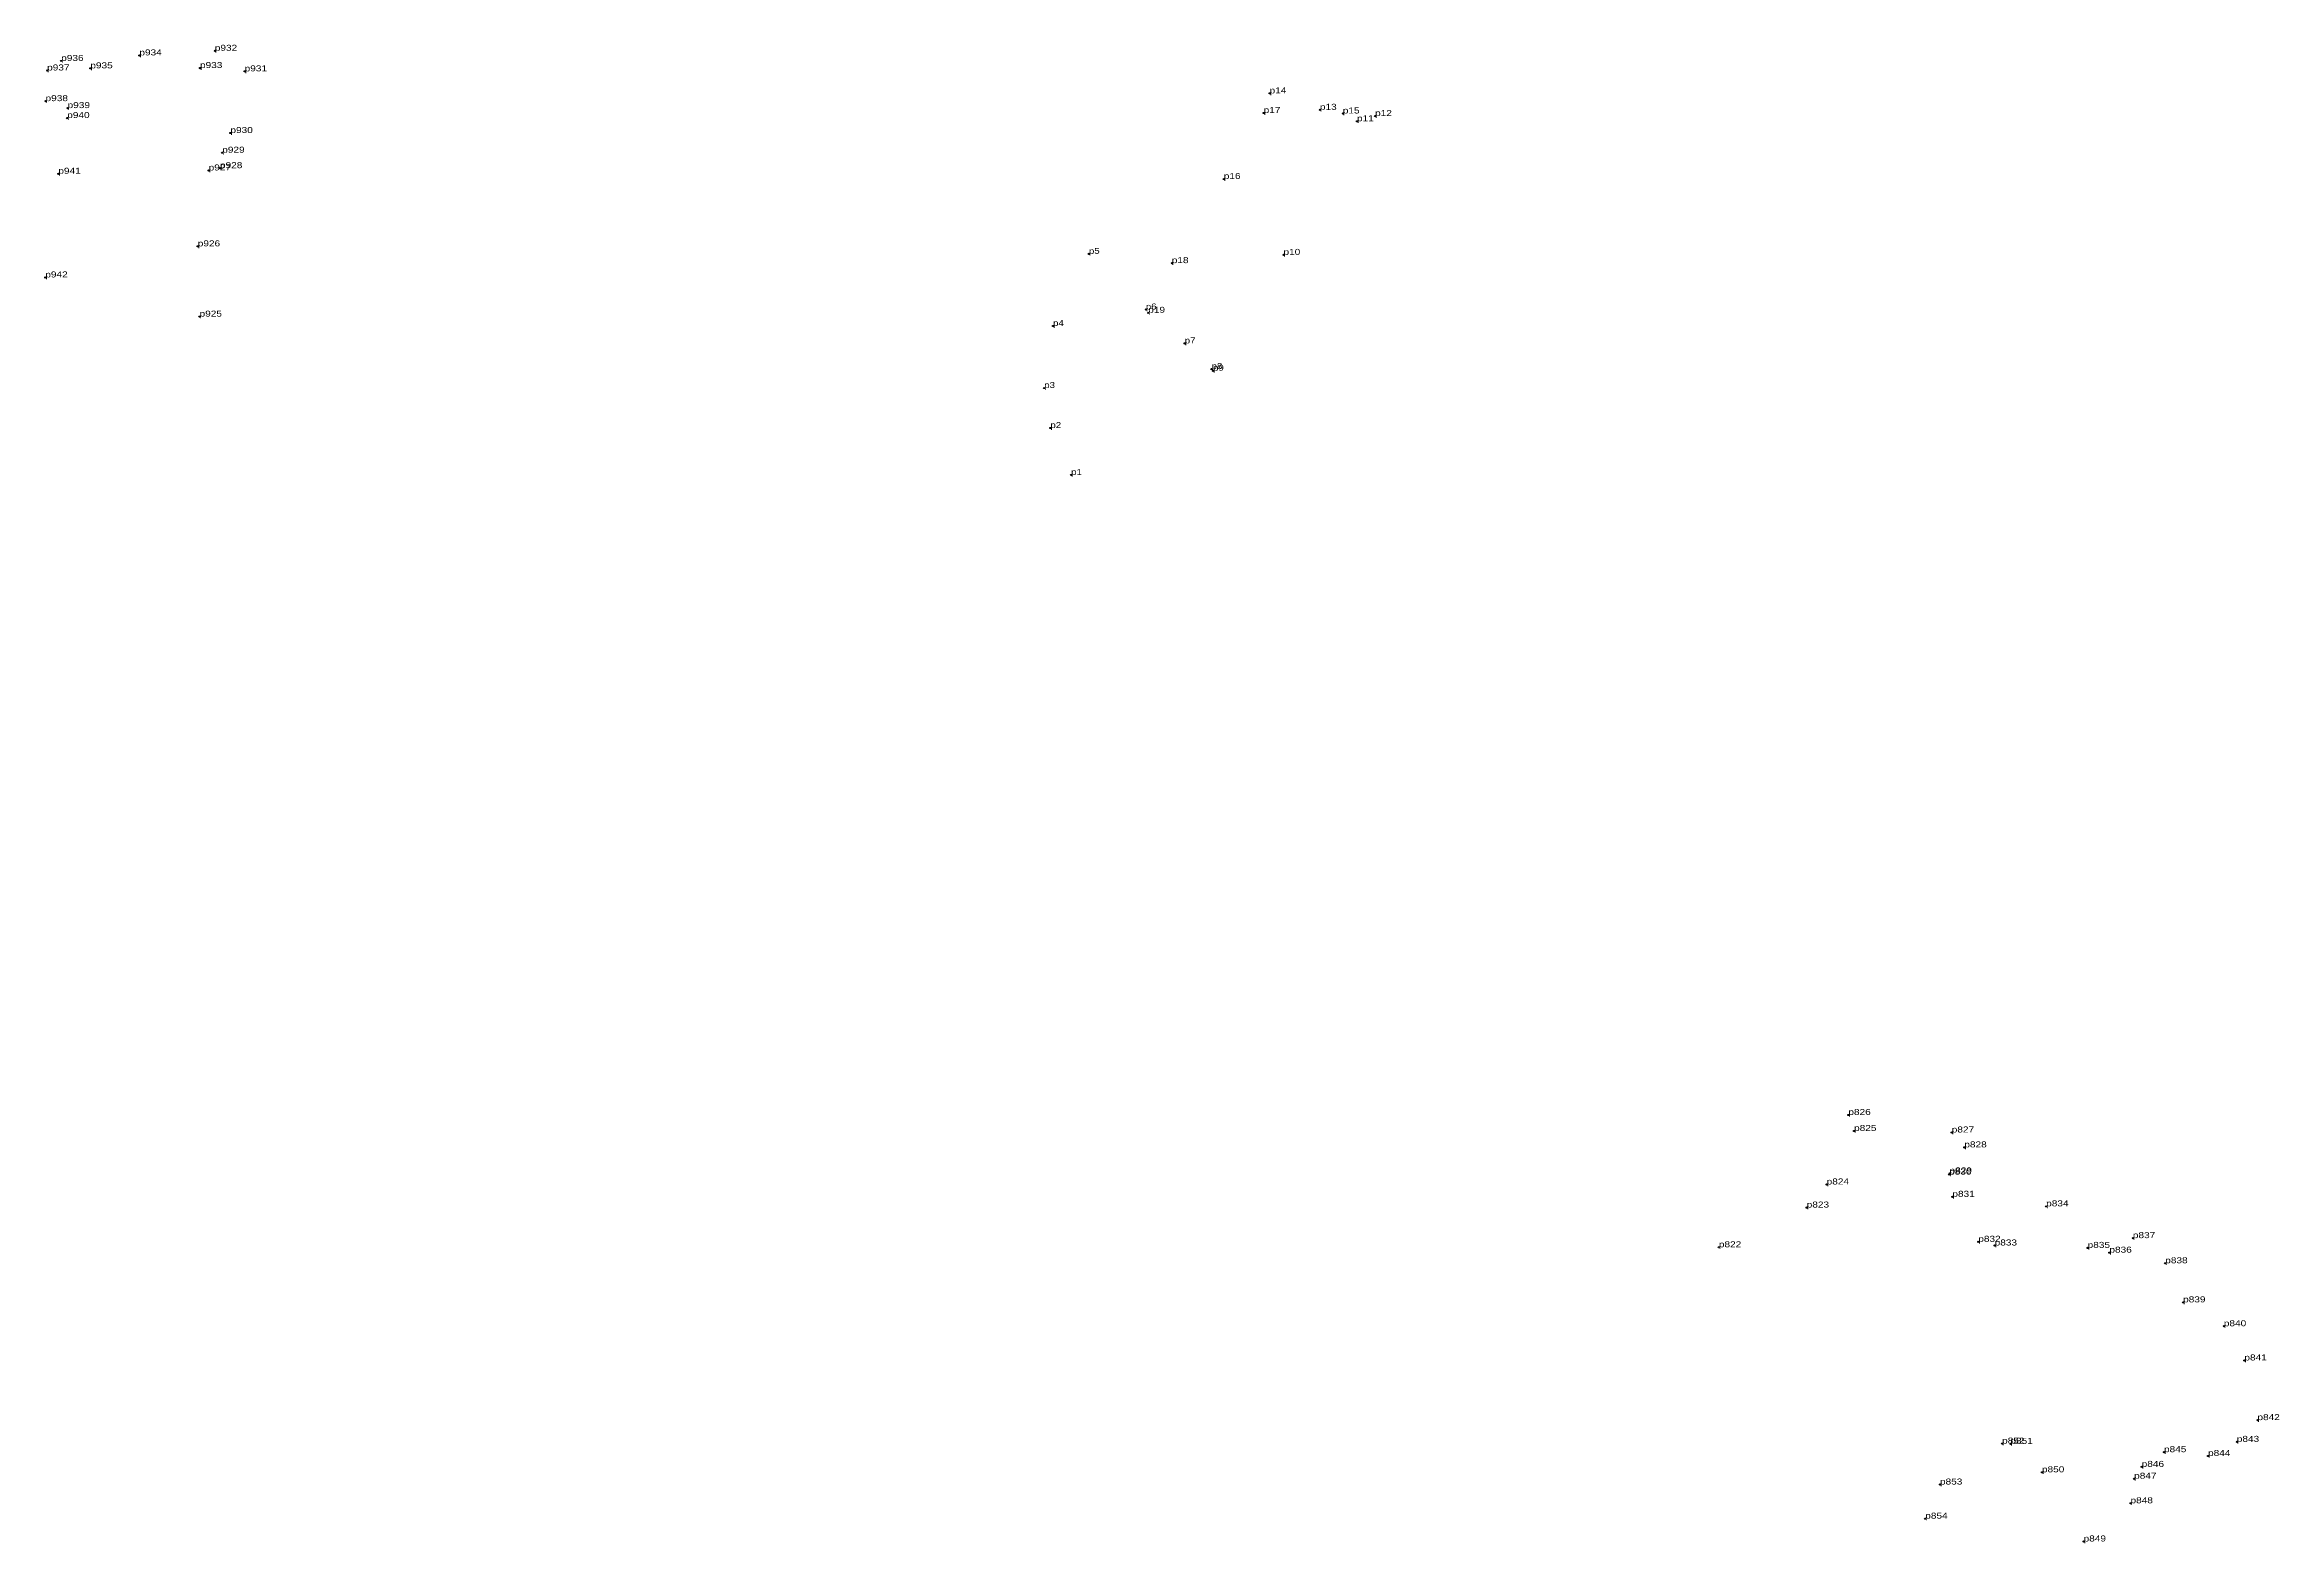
# Model space of a CAD drawing. Header units: metres. Extents: x 543607 to 546308, y 1834524 to 1839461.
# Drawn here: x 545070 to 545738, y 1835735 to 1836183 of the extents above; entities that cross this region are included whole.
import ezdxf

# ---------------------------------------------------------------- set-up
doc = ezdxf.new("R2010")
doc.units = ezdxf.units.M
doc.header["$LTSCALE"] = 0.72
doc.header["$PDMODE"] = 32
doc.header["$PDSIZE"] = 0.36
doc.layers.add('12', color=7, linetype='Continuous')
doc.layers.add('7', color=7, linetype='Continuous')

msp = doc.modelspace()

# ---------------------------------------------------------------- linework, layer by layer
at = {"layer": '7'}
for p in [(545074.84, 1836178.41), (545098.22, 1836180.06), (545120.78, 1836181.44), (545070.63, 1836175.56), (545083.55, 1836176.19), (545116.35, 1836176.28), (545129.7, 1836175.29), (545070.16, 1836166.39), (545076.75, 1836164.31), (545436.26, 1836168.71), (545451.3, 1836163.79), (545076.65, 1836161.33), (545125.45, 1836156.85), (545434.48, 1836162.83), (545434.49, 1836162.83), (545458.15, 1836162.7), (545462.39, 1836160.37), (545467.81, 1836161.94), (545123.01, 1836150.97), (545073.98, 1836144.67), (545118.93, 1836145.66), (545122.33, 1836146.35), (545422.56, 1836143.1), (545115.68, 1836122.96), (545382.22, 1836120.72), (545382.22, 1836120.71), (545407, 1836117.95), (545440.41, 1836120.42), (545070.08, 1836113.67), (545399.25, 1836104.09), (545116.22, 1836101.96), (545371.5, 1836099.15), (545399.96, 1836103.09), (545410.87, 1836093.95), (545418.9, 1836086.29), (545419.33, 1836085.77), (545419.34, 1836085.77), (545368.85, 1836080.6), (545370.7, 1836068.64), (545376.91, 1836054.61), (545609.36, 1835863.24), (545611.07, 1835858.46), (545640.28, 1835858.01), (545644.05, 1835853.55), (545639.52, 1835845.42), (545639.62, 1835845.76), (545602.86, 1835842.46), (545640.47, 1835838.77), (545668.52, 1835835.92), (545596.9, 1835835.56), (545570.63, 1835823.68), (545648.22, 1835825.32), (545653.11, 1835824.22), (545680.92, 1835823.5), (545694.45, 1835826.42), (545687.44, 1835822.07), (545704.14, 1835818.9), (545709.48, 1835807.21), (545721.66, 1835800.08), (545727.81, 1835789.84), (545731.71, 1835772), (545655.34, 1835764.98), (545657.84, 1835764.91), (545703.76, 1835762.42), (545725.54, 1835765.5), (545667.26, 1835756.41), (545697.09, 1835758.02), (545716.94, 1835761.29), (545636.76, 1835752.74), (545694.83, 1835754.48), (545632.36, 1835742.54), (545693.75, 1835747.14), (545679.72, 1835735.72)]:
    msp.add_point(p, dxfattribs=at)

# ---------------------------------------------------------------- texts
at = {"layer": '12'}
for s, width, p in [('p937', 1.25, (545070.63, 1836175.56)), ('p936', 1.25, (545074.84, 1836178.41)), ('p935', 1.25, (545083.55, 1836176.19)), ('p934', 1.25, (545098.22, 1836180.06)), ('p933', 1.25, (545116.35, 1836176.28)), ('p932', 1.25, (545120.78, 1836181.44)), ('p931', 1.25, (545129.7, 1836175.29)), ('p14', 1.25, (545436.26, 1836168.71)), ('p14', 1.25, (545436.26, 1836168.71)), ('p938', 1.25, (545070.16, 1836166.39)), ('p939', 1.25, (545076.75, 1836164.31)), ('p17', 1.25, (545434.48, 1836162.83)), ('p17', 1.25, (545434.48, 1836162.83)), ('p13', 1.25, (545451.3, 1836163.79)), ('p13', 1.25, (545451.3, 1836163.79)), ('p15', 1.25, (545458.15, 1836162.7)), ('p15', 1.25, (545458.15, 1836162.7)), ('p12', 1.25, (545467.81, 1836161.94)), ('p12', 1.25, (545467.81, 1836161.94)), ('p940', 1.25, (545076.65, 1836161.33)), ('p930', 1.25, (545125.45, 1836156.85)), ('p11', 1.25, (545462.39, 1836160.37)), ('p11', 1.25, (545462.39, 1836160.37)), ('p929', 1.25, (545123.01, 1836150.97)), ('p941', 1.25, (545073.98, 1836144.67)), ('p927', 1.25, (545118.93, 1836145.66)), ('p928', 1.25, (545122.33, 1836146.35)), ('p16', 1.25, (545422.56, 1836143.1)), ('p16', 1.25, (545422.56, 1836143.1)), ('p926', 1.25, (545115.68, 1836122.96)), ('p5', 1.2, (545382.22, 1836120.72)), ('p5', 1.2, (545382.22, 1836120.72)), ('p18', 1.25, (545407, 1836117.95)), ('p18', 1.25, (545407, 1836117.95)), ('p10', 1.25, (545440.41, 1836120.42)), ('p10', 1.25, (545440.41, 1836120.42)), ('p942', 1.25, (545070.08, 1836113.67)), ('p925', 1.25, (545116.22, 1836101.96)), ('p6', 1.2, (545399.25, 1836104.09)), ('p6', 1.2, (545399.25, 1836104.09)), ('p19', 1.25, (545399.96, 1836103.09)), ('p19', 1.25, (545399.96, 1836103.09)), ('p4', 1.2, (545371.5, 1836099.15)), ('p4', 1.2, (545371.5, 1836099.15)), ('p7', 1.2, (545410.87, 1836093.95)), ('p7', 1.2, (545410.87, 1836093.95)), ('p8', 1.2, (545418.9, 1836086.29)), ('p8', 1.2, (545418.9, 1836086.29)), ('p9', 1.2, (545419.34, 1836085.77)), ('p9', 1.2, (545419.34, 1836085.77)), ('p3', 1.2, (545368.85, 1836080.6)), ('p3', 1.2, (545368.85, 1836080.6)), ('p2', 1.2, (545370.7, 1836068.64)), ('p2', 1.2, (545370.7, 1836068.64)), ('p1', 1.2, (545376.91, 1836054.61)), ('p1', 1.2, (545376.91, 1836054.61)), ('p826', 1.25, (545609.36, 1835863.24)), ('p825', 1.25, (545611.07, 1835858.46)), ('p827', 1.25, (545640.28, 1835858.01)), ('p828', 1.25, (545644.05, 1835853.55)), ('p824', 1.25, (545602.86, 1835842.46)), ('p830', 1.25, (545639.52, 1835845.42)), ('p829', 1.25, (545639.62, 1835845.76)), ('p823', 1.25, (545596.9, 1835835.56)), ('p831', 1.25, (545640.47, 1835838.77)), ('p834', 1.25, (545668.52, 1835835.92)), ('p822', 1.25, (545570.63, 1835823.68)), ('p832', 1.25, (545648.22, 1835825.32)), ('p833', 1.25, (545653.11, 1835824.22)), ('p835', 1.25, (545680.92, 1835823.5)), ('p836', 1.25, (545687.44, 1835822.07)), ('p837', 1.25, (545694.45, 1835826.42)), ('p838', 1.25, (545704.14, 1835818.9)), ('p839', 1.25, (545709.48, 1835807.21)), ('p840', 1.25, (545721.66, 1835800.08)), ('p841', 1.25, (545727.81, 1835789.84)), ('p842', 1.25, (545731.71, 1835772)), ('p852', 1.25, (545655.34, 1835764.98)), ('p851', 1.25, (545657.84, 1835764.91)), ('p845', 1.25, (545703.76, 1835762.42)), ('p844', 1.25, (545716.94, 1835761.29)), ('p843', 1.25, (545725.54, 1835765.5)), ('p850', 1.25, (545667.26, 1835756.41)), ('p847', 1.25, (545694.83, 1835754.48)), ('p846', 1.25, (545697.09, 1835758.02)), ('p853', 1.25, (545636.76, 1835752.74)), ('p854', 1.25, (545632.36, 1835742.54)), ('p848', 1.25, (545693.75, 1835747.14)), ('p849', 1.25, (545679.72, 1835735.72))]:
    msp.add_text(s, height=1.8, dxfattribs=dict(at, width=width)).set_placement(p)

doc.saveas('drawing.dxf')
